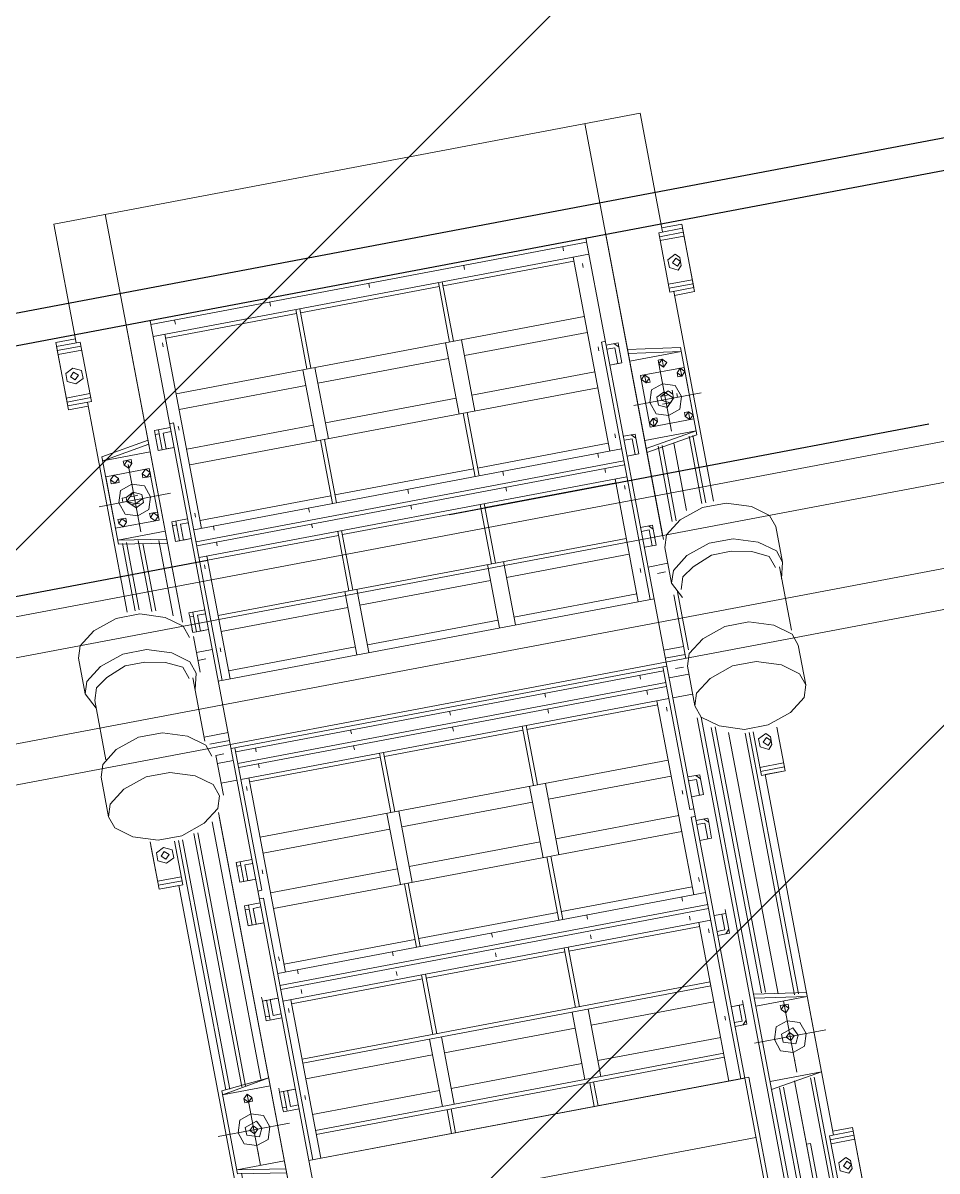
# Model space of a CAD drawing. Extents: x 407440 to 411585, y 6041728 to 6045069.
# Drawn here: x 410453.75 to 410466.76, y 6044309.24 to 6044325.59 of the extents above; entities that cross this region are included whole.
import ezdxf

# ---------------------------------------------------------------- set-up
doc = ezdxf.new("R2010")
doc.units = 0
doc.header["$LTSCALE"] = 5
doc.linetypes.add('foc-TIELINE', pattern=[1.875, 1.25, -0.625])
for name, color, linetype in [('P-BUFFER-PURPLE', 187, 'foc-TIELINE'), ('P-PROPOSED-EXISTING-H', 59, 'Continuous'), ('T-TIE', 201, 'foc-TIELINE')]:
    doc.layers.add(name, color=color, linetype=linetype)

# ---------------------------------------------------------------- blocks, each defined once
blk = doc.blocks.new('P-RIG-877')
at = {"layer": 'T-TIE', "linetype": 'ByBlock', "lineweight": 25}
for points in [[(-5.7404, 0.0459), (-9.5405, 0.0459), (-9.5405, -12.2844), (-5.7404, -12.2844)], [(-9.4486, -0.0574), (-9.4486, -7.474), (-5.8437, -7.474), (-5.8437, -0.0574)]]:
    blk.add_lwpolyline(points, close=True, dxfattribs=at)
at = {"layer": 'T-TIE', "linetype": 'ByBlock', "lineweight": 5}
for points in [[(-8.6909, -12.2844), (-8.6909, -1.1366)], [(-8.5761, -12.2844), (-8.5761, -1.1366)], [(-8.335, -12.2844), (-8.335, -1.1366)], [(-8.2202, -12.2844), (-8.2202, -1.1366)]]:
    blk.add_lwpolyline(points, dxfattribs=at)
at = {"layer": 'T-TIE', "linetype": 'ByBlock', "lineweight": 25}
for points in [[(-8.7483, -3.7312), (-8.7483, -2.3421)], [(-8.7483, -5.8207), (-8.7483, -4.4316)]]:
    blk.add_lwpolyline(points, dxfattribs=at)
at = {"layer": 'T-TIE', "linetype": 'ByBlock', "lineweight": 18}
for points in [[(-8.4383, -2.8243), (-8.5417, -2.8243), (-8.5761, -2.8357), (-8.6105, -2.8817), (-8.6335, -2.9505), (-8.6335, -3.0194), (-8.6105, -3.0883), (-8.5761, -3.1342), (-8.5417, -3.1457), (-8.4383, -3.1457)], [(-8.3924, -2.8357), (-8.4383, -2.8243), (-8.4728, -2.8357), (-8.5072, -2.8817), (-8.5302, -2.9505), (-8.5302, -3.0194), (-8.5072, -3.0883), (-8.4728, -3.1342), (-8.4383, -3.1457), (-8.3924, -3.1228)], [(-8.4269, -2.8357), (-8.2432, -2.8357)], [(-8.0824, -2.8243), (-8.1972, -2.8243), (-8.2317, -2.8357), (-8.2661, -2.8817), (-8.2891, -2.9505), (-8.2891, -3.0194), (-8.2661, -3.0883), (-8.2317, -3.1342), (-8.1972, -3.1457), (-8.0824, -3.1457)], [(-8.4269, -2.8472), (-8.4613, -2.8587), (-8.4843, -2.9046), (-8.4957, -2.962), (-8.4957, -3.0194), (-8.4728, -3.0768), (-8.4498, -3.1113), (-8.4154, -3.1228)], [(-9.4372, -2.985), (-9.4372, -2.9276), (-9.242, -2.9276), (-9.242, -2.985)], [(-9.4142, -2.9276), (-9.4142, -2.9965)], [(-9.4027, -2.9276), (-9.4027, -2.9965)], [(-9.2764, -2.9276), (-9.2764, -2.9965)], [(-9.2649, -2.9276), (-9.2649, -2.9965)], [(-7.9791, -2.9965), (-7.8528, -2.9965), (-7.8528, -2.9276), (-7.9791, -2.9276), (-7.8528, -2.9276), (-7.8528, -2.985), (-6.8081, -2.985)], [(-7.8758, -2.9276), (-7.8758, -2.9965)], [(-7.8643, -2.9276), (-7.8643, -2.9965)], [(-6.6244, -2.985), (-6.6244, -2.9276), (-6.8196, -2.9276), (-6.8196, -2.985)], [(-6.7966, -2.9276), (-6.7966, -2.9965)], [(-6.7851, -2.9276), (-6.7851, -2.9965)], [(-8.955, -3.1572), (-8.955, -2.962)], [(-7.1066, -3.1572), (-7.1066, -2.9505)], [(-9.4257, -4.6841), (-9.7701, -4.6841), (-9.7701, -2.985), (-9.4257, -2.985)], [(-9.2535, -2.985), (-8.645, -2.985)], [(-9.1157, -3.1457), (-9.0927, -2.9965), (-8.8402, -2.9965), (-8.8172, -3.1457)], [(-9.0813, -3.1457), (-9.0813, -2.9965), (-9.1042, -3.1457)], [(-8.8516, -3.1457), (-8.8516, -2.9965), (-8.8287, -3.1457)], [(-8.8402, -3.008), (-8.645, -3.008)], [(-7.9791, -3.008), (-7.2214, -3.008)], [(-7.2443, -3.1342), (-7.2214, -2.985), (-6.9918, -2.985), (-6.9918, -3.1342)], [(-7.2329, -3.1342), (-7.2099, -2.985), (-7.2099, -3.1342)], [(-6.9803, -3.008), (-6.1077, -3.008), (-6.1077, -4.6612), (-7.0147, -4.6612)], [(-6.9918, -2.985), (-6.9688, -3.1342), (-6.9918, -2.985)], [(-8.8402, -3.0194), (-8.645, -3.0194)], [(-7.9791, -3.0194), (-7.2214, -3.0194)], [(-6.9803, -3.0194), (-6.1077, -3.0194), (-6.1192, -3.0194)], [(-8.8631, -3.0654), (-9.0583, -3.0654)], [(-8.955, -3.0424), (-8.9665, -3.0424)], [(-8.9665, -3.0539), (-8.9665, -3.0654), (-8.9665, -3.0768)], [(-8.955, -3.0539), (-8.955, -3.0539)], [(-8.955, -3.0539), (-8.955, -3.0539)], [(-8.9435, -3.0768), (-8.9435, -3.0654), (-8.9435, -3.0539)], [(-7.0032, -3.0539), (-7.2099, -3.0539)], [(-7.0377, -3.0539), (-7.0492, -3.0539)], [(-6.7966, -3.0654), (-6.5555, -3.0654), (-6.567, -3.0654)], [(-8.955, -3.0768), (-8.955, -3.0768)], [(-8.8287, -3.0998), (-8.6105, -3.0998)], [(-8.0135, -3.0998), (-7.2443, -3.0998)], [(-6.9688, -3.0998), (-6.544, -3.0998)], [(-8.8287, -3.1113), (-8.6105, -3.1113)], [(-8.4154, -3.1342), (-8.2432, -3.1342)], [(-8.048, -3.1342), (-6.544, -3.1342)], [(-8.0135, -3.1113), (-7.2443, -3.1113)], [(-6.9688, -3.1113), (-6.544, -3.1113)], [(-9.7701, -4.5349), (-8.5876, -4.5349), (-9.4486, -4.5349), (-9.4486, -3.1457), (-8.5646, -3.1457)], [(-9.7701, -3.1457), (-8.5761, -3.1457)], [(-9.1387, -3.2031), (-9.1387, -3.1687), (-9.1272, -3.1687), (-9.1387, -3.1802)], [(-9.1272, -3.1687), (-9.1387, -3.1687)], [(-9.1272, -3.1687), (-9.0813, -3.1687), (-9.1272, -3.1687)], [(-9.0813, -3.1687), (-9.0927, -3.1687)], [(-8.8746, -3.1802), (-8.8631, -3.1687), (-8.8746, -3.1687), (-8.8746, -3.2031)], [(-8.8631, -3.1687), (-8.8746, -3.1687)], [(-8.8631, -3.1687), (-8.8172, -3.1687), (-8.8631, -3.1687)], [(-8.6105, -3.1802), (-8.5991, -3.1687), (-8.6105, -3.1687), (-8.6105, -3.2031)], [(-8.5991, -3.1687), (-8.5531, -3.1687), (-8.5991, -3.1687)], [(-8.5531, -3.1687), (-8.5646, -3.1687)], [(-8.4957, -3.1457), (-8.4957, -3.2031)], [(-8.4728, -3.1802), (-8.4728, -3.1572), (-8.4728, -3.1802)], [(-8.4039, -3.1457), (-8.2202, -3.1457)], [(-8.2546, -3.1457), (-8.2546, -3.2031)], [(-8.2317, -3.1457), (-8.2317, -3.2031)], [(-8.1972, -3.1802), (-8.1972, -3.1572), (-8.1972, -3.1802)], [(-8.1743, -3.1457), (-8.1743, -3.2031)], [(-8.1169, -3.1457), (-8.1169, -3.2031)], [(-6.6473, -3.1916), (-6.6473, -3.1457), (-8.048, -3.1457)], [(-7.8873, -3.2031), (-7.8873, -3.1687), (-7.8758, -3.1687), (-7.8873, -3.1802)], [(-7.8758, -3.1687), (-7.8873, -3.1687)], [(-7.761, -3.2031), (-7.761, -3.1687), (-7.7495, -3.1687), (-7.761, -3.1802)], [(-7.7495, -3.1687), (-7.761, -3.1687)], [(-7.4854, -3.1687), (-7.4969, -3.1687)], [(-7.4395, -3.1687), (-7.4854, -3.1687), (-7.4395, -3.1687)], [(-7.428, -3.1802), (-7.4395, -3.1687), (-7.428, -3.1687), (-7.428, -3.2031)], [(-7.2214, -3.1687), (-7.2329, -3.1687)], [(-7.1755, -3.1687), (-7.2214, -3.1687), (-7.1755, -3.1687)], [(-7.164, -3.1802), (-7.1755, -3.1687), (-7.164, -3.1687), (-7.164, -3.2031)], [(-9.4486, -4.466), (-7.0147, -4.466), (-6.5785, -4.466), (-6.5785, -3.1916), (-7.0147, -3.1916), (-7.0147, -4.466), (-7.0147, -3.2031), (-9.4486, -3.2031)], [(-9.4027, -3.2031), (-9.4027, -4.466)], [(-9.1501, -3.2031), (-9.1501, -3.2146), (-8.4039, -3.2146)], [(-9.0813, -3.1802), (-9.1272, -3.1802), (-9.1272, -3.2031)], [(-8.8172, -3.1802), (-8.8631, -3.1802), (-8.8631, -3.2031)], [(-8.5531, -3.1802), (-8.5991, -3.1802), (-8.5991, -3.2031)], [(-8.4039, -3.2031), (-8.4039, -4.466)], [(-7.7954, -3.2031), (-7.7954, -3.2146), (-8.2087, -3.2146)], [(-8.2087, -3.2031), (-8.2087, -4.466)], [(-7.8299, -3.1802), (-7.8758, -3.1802), (-7.8758, -3.2031)], [(-7.7725, -3.2031), (-7.7725, -3.2146), (-7.0147, -3.2146)], [(-7.7036, -3.1802), (-7.7495, -3.1802), (-7.7495, -3.2031)], [(-7.4854, -3.1802), (-7.4395, -3.1802), (-7.4395, -3.2031)], [(-7.2214, -3.1802), (-7.1755, -3.1802), (-7.1755, -3.2031)], [(-6.5785, -3.2031), (-7.0147, -3.2031)], [(-6.8425, -3.2031), (-6.8425, -4.466)], [(-9.3683, -3.2261), (-9.3798, -3.2261)], [(-9.1272, -3.2261), (-9.1387, -3.2261)], [(-8.8746, -3.2261), (-8.8861, -3.2261)], [(-8.8402, -4.4545), (-8.8402, -3.2146)], [(-8.8057, -4.4545), (-8.8057, -3.2146)], [(-8.7942, -3.2146), (-8.7942, -4.4545)], [(-8.7598, -3.2146), (-8.7598, -4.4545)], [(-8.7254, -3.2261), (-8.7368, -3.2261)], [(-8.4843, -3.2261), (-8.4957, -3.2261)], [(-8.1972, -4.4545), (-8.1972, -3.2146)], [(-8.1628, -4.4545), (-8.1628, -3.2146)], [(-8.1513, -3.2146), (-8.1513, -4.4545)], [(-8.1169, -3.2146), (-8.1169, -4.4545)], [(-8.0824, -3.2261), (-8.0939, -3.2261)], [(-7.8413, -3.2261), (-7.8528, -3.2261)], [(-7.5888, -3.2261), (-7.6002, -3.2261)], [(-7.5543, -4.4545), (-7.5543, -3.2146)], [(-7.5199, -4.4545), (-7.5199, -3.2146)], [(-7.5084, -3.2146), (-7.5084, -4.4545)], [(-7.474, -3.2146), (-7.474, -4.4545)], [(-7.4395, -3.2261), (-7.451, -3.2261)], [(-7.1869, -3.2261), (-7.1984, -3.2261)], [(-8.8402, -3.249), (-9.4027, -3.249)], [(-9.3912, -3.249), (-9.3912, -3.6279)], [(-9.2305, -3.249), (-9.2305, -4.4316), (-9.2305, -3.249)], [(-9.1846, -3.249), (-9.1846, -3.6049)], [(-9.0698, -3.249), (-9.0698, -3.6049)], [(-9.0239, -3.249), (-9.0239, -4.4316), (-9.0239, -3.249)], [(-8.8631, -3.6279), (-8.8631, -3.249)], [(-8.4039, -3.249), (-8.7598, -3.249)], [(-8.7483, -3.249), (-8.7483, -3.6279)], [(-8.5876, -3.249), (-8.5876, -4.4316), (-8.5876, -3.249)], [(-8.5417, -3.249), (-8.5417, -3.6049)], [(-8.4269, -3.249), (-8.4269, -3.6049)], [(-7.5543, -3.249), (-8.1169, -3.249)], [(-8.1054, -3.249), (-8.1054, -3.6279)], [(-7.9447, -3.249), (-7.9447, -4.4316), (-7.9447, -3.249)], [(-7.8987, -3.249), (-7.8987, -3.6049)], [(-7.7839, -3.249), (-7.7839, -3.6049)], [(-7.738, -3.249), (-7.738, -4.4316), (-7.738, -3.249)], [(-7.5773, -3.6279), (-7.5773, -3.249)], [(-7.0147, -3.249), (-7.474, -3.249)], [(-7.4625, -3.249), (-7.4625, -3.6279)], [(-7.3017, -3.249), (-7.3017, -4.4316)], [(-7.2903, -3.249), (-7.2903, -4.4316)], [(-7.2443, -3.249), (-7.2443, -3.6049)], [(-7.141, -3.249), (-7.141, -3.6049)], [(-7.0951, -3.249), (-7.0951, -4.4316)], [(-7.0836, -3.249), (-7.0836, -4.4316)], [(-9.4257, -3.272), (-9.4372, -3.272)], [(-8.8287, -3.2835), (-8.8402, -3.2835)], [(-8.7828, -3.272), (-8.7942, -3.272)], [(-8.1858, -3.2835), (-8.1972, -3.2835)], [(-8.1398, -3.272), (-8.1513, -3.272)], [(-7.5428, -3.2835), (-7.5543, -3.2835)], [(-7.4854, -3.272), (-7.4969, -3.272)], [(-9.4257, -3.559), (-9.4372, -3.559)], [(-8.8287, -3.559), (-8.8402, -3.559)], [(-8.7828, -3.559), (-8.7942, -3.559)], [(-8.1858, -3.559), (-8.1972, -3.559)], [(-8.1398, -3.559), (-8.1513, -3.559)], [(-7.5428, -3.559), (-7.5543, -3.559)], [(-7.4854, -3.559), (-7.4969, -3.559)], [(-9.4027, -3.6279), (-9.2305, -3.6279)], [(-9.0239, -3.6049), (-9.2305, -3.6049)], [(-9.0239, -3.6279), (-8.8402, -3.6279)], [(-8.7598, -3.6279), (-8.5876, -3.6279)], [(-8.4039, -3.6049), (-8.5876, -3.6049)], [(-8.1169, -3.6279), (-7.9447, -3.6279)], [(-7.738, -3.6049), (-7.9447, -3.6049)], [(-7.738, -3.6279), (-7.5543, -3.6279)], [(-7.474, -3.6279), (-7.3017, -3.6279)], [(-7.0951, -3.6049), (-7.2903, -3.6049)], [(-7.0836, -3.6279), (-7.0147, -3.6279)], [(-9.4027, -3.6394), (-9.2305, -3.6394)], [(-9.3912, -3.6394), (-9.3912, -4.0412)], [(-9.0239, -3.6509), (-9.2305, -3.6509)], [(-9.1846, -3.6509), (-9.1846, -4.0297)], [(-9.0698, -3.6509), (-9.0698, -4.0297)], [(-9.0239, -3.6394), (-8.8402, -3.6394)], [(-8.8631, -4.0412), (-8.8631, -3.6394)], [(-8.7598, -3.6394), (-8.5876, -3.6394)], [(-8.7483, -3.6394), (-8.7483, -4.0412)], [(-8.4039, -3.6509), (-8.5876, -3.6509)], [(-8.5417, -3.6509), (-8.5417, -4.0297)], [(-8.4269, -3.6509), (-8.4269, -4.0297)], [(-8.1169, -3.6394), (-7.9447, -3.6394)], [(-8.1054, -3.6394), (-8.1054, -4.0412)], [(-7.738, -3.6509), (-7.9447, -3.6509)], [(-7.8987, -3.6509), (-7.8987, -4.0297)], [(-7.7839, -3.6509), (-7.7839, -4.0297)], [(-7.738, -3.6394), (-7.5543, -3.6394)], [(-7.5773, -4.0412), (-7.5773, -3.6394)], [(-7.474, -3.6394), (-7.3017, -3.6394)], [(-7.4625, -3.6394), (-7.4625, -4.0412)], [(-7.0951, -3.6509), (-7.2903, -3.6509)], [(-7.2443, -3.6509), (-7.2443, -4.0297)], [(-7.141, -3.6509), (-7.141, -4.0297)], [(-7.0836, -3.6394), (-7.0147, -3.6394)], [(-9.4257, -3.8346), (-9.4372, -3.8346)], [(-8.8287, -3.8346), (-8.8402, -3.8346)], [(-8.7828, -3.8346), (-8.7942, -3.8346)], [(-8.1858, -3.8346), (-8.1972, -3.8346)], [(-8.1398, -3.8346), (-8.1513, -3.8346)], [(-7.5428, -3.8346), (-7.5543, -3.8346)], [(-7.4854, -3.8346), (-7.4969, -3.8346)], [(-9.4027, -4.0412), (-9.2305, -4.0412)], [(-9.4027, -4.0527), (-9.2305, -4.0527)], [(-9.3912, -4.0527), (-9.3912, -4.4316)], [(-9.0239, -4.0297), (-9.2305, -4.0297)], [(-9.0239, -4.0412), (-8.8402, -4.0412)], [(-9.0239, -4.0527), (-8.8402, -4.0527)], [(-8.8631, -4.4316), (-8.8631, -4.0527)], [(-8.7598, -4.0412), (-8.5876, -4.0412)], [(-8.7598, -4.0527), (-8.5876, -4.0527)], [(-8.7483, -4.0527), (-8.7483, -4.4316)], [(-8.4039, -4.0297), (-8.5876, -4.0297)], [(-8.1169, -4.0412), (-7.9447, -4.0412)], [(-8.1169, -4.0527), (-7.9447, -4.0527)], [(-8.1054, -4.0527), (-8.1054, -4.4316)], [(-7.738, -4.0297), (-7.9447, -4.0297)], [(-7.738, -4.0412), (-7.5543, -4.0412)], [(-7.738, -4.0527), (-7.5543, -4.0527)], [(-7.5773, -4.4316), (-7.5773, -4.0527)], [(-7.474, -4.0412), (-7.3017, -4.0412)], [(-7.474, -4.0527), (-7.3017, -4.0527)], [(-7.4625, -4.0527), (-7.4625, -4.4316)], [(-7.0951, -4.0297), (-7.2903, -4.0297)], [(-7.0836, -4.0412), (-7.0147, -4.0412)], [(-7.0836, -4.0527), (-7.0147, -4.0527)], [(-9.0239, -4.0642), (-9.2305, -4.0642)], [(-9.1846, -4.0642), (-9.1846, -4.4316)], [(-9.0698, -4.0642), (-9.0698, -4.4316)], [(-8.4039, -4.0642), (-8.5876, -4.0642)], [(-8.5417, -4.0642), (-8.5417, -4.4316)], [(-8.4269, -4.0642), (-8.4269, -4.4316)], [(-7.738, -4.0642), (-7.9447, -4.0642)], [(-7.8987, -4.0642), (-7.8987, -4.4316)], [(-7.7839, -4.0642), (-7.7839, -4.4316)], [(-7.0951, -4.0642), (-7.2903, -4.0642)], [(-7.2443, -4.0642), (-7.2443, -4.4316)], [(-7.141, -4.0642), (-7.141, -4.4316)], [(-9.4257, -4.1216), (-9.4372, -4.1216)], [(-8.8287, -4.1216), (-8.8402, -4.1216)], [(-8.7828, -4.1216), (-8.7942, -4.1216)], [(-8.1858, -4.1216), (-8.1972, -4.1216)], [(-8.1398, -4.1216), (-8.1513, -4.1216)], [(-7.5428, -4.1216), (-7.5543, -4.1216)], [(-7.4854, -4.1216), (-7.4969, -4.1216)], [(-9.4257, -4.3971), (-9.4372, -4.3971)], [(-8.8287, -4.3971), (-8.8402, -4.3971)], [(-8.7828, -4.3971), (-8.7942, -4.3971)], [(-8.1858, -4.3971), (-8.1972, -4.3971)], [(-8.1398, -4.3971), (-8.1513, -4.3971)], [(-7.5428, -4.3971), (-7.5543, -4.3971)], [(-7.4854, -4.3971), (-7.4969, -4.3971)], [(-9.4027, -4.4316), (-8.8402, -4.4316)], [(-9.3683, -4.443), (-9.3798, -4.443)], [(-9.1272, -4.443), (-9.1387, -4.443)], [(-8.8746, -4.443), (-8.8861, -4.443)], [(-8.7598, -4.4316), (-8.4039, -4.4316)], [(-8.7254, -4.443), (-8.7368, -4.443)], [(-8.4843, -4.443), (-8.4957, -4.443)], [(-8.1169, -4.4316), (-7.5543, -4.4316)], [(-8.0824, -4.443), (-8.0939, -4.443)], [(-7.8413, -4.443), (-7.8528, -4.443)], [(-7.5888, -4.443), (-7.6002, -4.443)], [(-7.474, -4.4316), (-7.0147, -4.4316)], [(-7.4395, -4.443), (-7.451, -4.443)], [(-7.1869, -4.443), (-7.1984, -4.443)], [(-9.1501, -4.466), (-9.1501, -4.4545), (-8.4039, -4.4545)], [(-9.1387, -4.5004), (-9.1272, -4.5004), (-9.1272, -4.5119), (-9.1387, -4.5119), (-9.1387, -4.466)], [(-9.0927, -4.5004), (-9.0813, -4.5004), (-9.0813, -4.5119), (-9.0813, -4.466), (-9.0813, -4.489), (-9.1272, -4.489), (-9.1272, -4.466)], [(-8.8746, -4.5004), (-8.8631, -4.5004), (-8.8631, -4.5119), (-8.8172, -4.5119), (-8.8172, -4.466), (-8.8172, -4.489), (-8.8631, -4.489), (-8.8631, -4.466)], [(-8.8631, -4.5119), (-8.8746, -4.5119), (-8.8746, -4.466)], [(-8.6105, -4.5004), (-8.5991, -4.5004), (-8.5991, -4.5119), (-8.6105, -4.5119), (-8.6105, -4.466)], [(-8.5646, -4.5119), (-8.5531, -4.5119), (-8.5531, -4.466), (-8.5531, -4.489), (-8.5991, -4.489), (-8.5991, -4.466)], [(-8.4957, -4.5119), (-8.4957, -4.466)], [(-8.2546, -4.5349), (-8.2546, -4.466)], [(-8.2317, -4.5234), (-8.2317, -4.466)], [(-7.7954, -4.466), (-7.7954, -4.4545), (-8.2087, -4.4545)], [(-8.1743, -4.5119), (-8.1743, -4.466)], [(-8.1169, -4.5119), (-8.1169, -4.466)], [(-6.6473, -4.466), (-6.6473, -4.5349), (-8.0365, -4.5349)], [(-7.8873, -4.5004), (-7.8758, -4.5004), (-7.8758, -4.5119), (-7.8873, -4.5119), (-7.8873, -4.466)], [(-7.8299, -4.5119), (-7.8299, -4.466), (-7.8299, -4.489), (-7.8758, -4.489), (-7.8758, -4.466)], [(-7.7725, -4.466), (-7.7725, -4.4545), (-7.0147, -4.4545)], [(-7.761, -4.5004), (-7.7495, -4.5004), (-7.7495, -4.5119), (-7.761, -4.5119), (-7.761, -4.466)], [(-7.7495, -4.466), (-7.7495, -4.489), (-7.7036, -4.489), (-7.7036, -4.466), (-7.7036, -4.5119), (-7.7495, -4.5119)], [(-7.428, -4.5004), (-7.4395, -4.5004), (-7.4395, -4.5119), (-7.4854, -4.5119), (-7.4854, -4.466), (-7.4854, -4.489), (-7.4395, -4.489), (-7.4395, -4.466)], [(-7.4395, -4.5119), (-7.428, -4.5119), (-7.428, -4.466)], [(-7.164, -4.5004), (-7.1755, -4.5004), (-7.1755, -4.5119), (-7.2214, -4.5119), (-7.2214, -4.466), (-7.2214, -4.489), (-7.1755, -4.489), (-7.1755, -4.466)], [(-7.1755, -4.5119), (-7.164, -4.5119), (-7.164, -4.466)], [(-6.5785, -4.466), (-7.0147, -4.466)], [(-9.1272, -4.5004), (-9.0813, -4.5004)], [(-9.1272, -4.5119), (-9.0813, -4.5119), (-9.0927, -4.5119)], [(-8.955, -4.7071), (-8.955, -4.5004)], [(-8.8631, -4.5004), (-8.8172, -4.5004), (-8.8172, -4.5119), (-8.8287, -4.5119)], [(-8.5991, -4.5004), (-8.5531, -4.5004), (-8.5531, -4.5119), (-8.5991, -4.5119)], [(-8.5417, -4.5119), (-8.4383, -4.5119)], [(-8.1972, -4.5119), (-8.0824, -4.5119)], [(-7.8758, -4.5004), (-7.8299, -4.5004), (-7.8299, -4.5119), (-7.8758, -4.5119)], [(-7.7495, -4.5004), (-7.7036, -4.5004), (-7.7036, -4.5119), (-7.7151, -4.5119)], [(-7.4969, -4.5119), (-7.4854, -4.5119), (-7.4854, -4.5004), (-7.4395, -4.5004)], [(-7.2329, -4.5119), (-7.2214, -4.5119), (-7.2214, -4.5004), (-7.1755, -4.5004)], [(-7.1295, -4.7071), (-7.1295, -4.5004)], [(-9.4486, -4.5349), (-9.4601, -4.5349)], [(-8.8172, -4.5349), (-8.8402, -4.6727), (-9.0927, -4.6727), (-9.1157, -4.5349)], [(-9.1042, -4.5349), (-9.0813, -4.6727), (-9.0813, -4.5349)], [(-8.8287, -4.5349), (-8.8516, -4.6727), (-8.8516, -4.5349)], [(-8.5417, -4.5234), (-8.5761, -4.5349), (-8.6105, -4.5808), (-8.6335, -4.6497), (-8.6335, -4.7186), (-8.6105, -4.7875), (-8.5761, -4.8334), (-8.5417, -4.8449), (-8.4383, -4.8449)], [(-8.3924, -4.5349), (-8.4383, -4.5234), (-8.4728, -4.5349), (-8.5072, -4.5808), (-8.5302, -4.6497), (-8.5302, -4.7186), (-8.5072, -4.7875), (-8.4728, -4.8334), (-8.4383, -4.8449), (-8.3924, -4.8219)], [(-8.4269, -4.5349), (-8.2432, -4.5349)], [(-8.1972, -4.5234), (-8.2317, -4.5349), (-8.2661, -4.5808), (-8.2891, -4.6497), (-8.2891, -4.7186), (-8.2661, -4.7875), (-8.2317, -4.8334), (-8.1972, -4.8449), (-8.0824, -4.8449)], [(-8.025, -4.5349), (-6.544, -4.5349)], [(-7.2443, -4.5349), (-7.2443, -4.6727), (-7.2673, -4.5349), (-7.2558, -4.6727), (-7.0147, -4.6727), (-6.9918, -4.5349)], [(-7.0262, -4.5349), (-7.0262, -4.6727), (-7.0032, -4.5349)], [(-8.4269, -4.5464), (-8.4613, -4.5578), (-8.4843, -4.6038), (-8.4957, -4.6612), (-8.4957, -4.7186), (-8.4728, -4.776), (-8.4498, -4.8104), (-8.4154, -4.8219), (-8.2432, -4.8219)], [(-8.0135, -4.5578), (-7.2673, -4.5578), (-8.0135, -4.5578)], [(-8.8631, -4.6038), (-9.0583, -4.6038)], [(-8.9665, -4.5923), (-8.9665, -4.6038), (-8.9665, -4.6153)], [(-8.955, -4.5923), (-8.955, -4.5923)], [(-8.9435, -4.6153), (-8.9435, -4.6038), (-8.9435, -4.5923)], [(-8.8287, -4.6038), (-8.6335, -4.6038)], [(-7.9906, -4.6038), (-7.2558, -4.6038)], [(-7.0262, -4.6038), (-7.2329, -4.6038)], [(-7.0606, -4.6038), (-7.0721, -4.6038)], [(-8.955, -4.6153), (-8.955, -4.6153)], [(-8.955, -4.6153), (-8.955, -4.6153)], [(-8.8402, -4.6153), (-8.6335, -4.6153)], [(-7.9906, -4.6153), (-7.2558, -4.6153)], [(-9.4142, -4.7415), (-9.4142, -4.6727)], [(-9.4027, -4.7415), (-9.4027, -4.6727)], [(-9.2764, -4.7415), (-9.2764, -4.6727)], [(-9.2649, -4.7415), (-9.2649, -4.6727)], [(-8.8402, -4.6497), (-8.645, -4.6497)], [(-8.8402, -4.6612), (-8.645, -4.6612)], [(-7.9791, -4.6497), (-7.2558, -4.6497)], [(-7.9791, -4.6612), (-7.2558, -4.6612)], [(-7.9791, -4.7415), (-7.8528, -4.7415), (-7.8528, -4.6727), (-7.9791, -4.6727)], [(-7.8758, -4.7415), (-7.8758, -4.6727)], [(-7.8643, -4.7415), (-7.8643, -4.6727)], [(-9.4372, -4.6841), (-9.4372, -4.7415), (-9.242, -4.7415), (-9.242, -4.6841)], [(-9.2535, -4.6841), (-8.645, -4.6841)], [(-7.9906, -4.7415), (-7.8528, -4.7415), (-7.8528, -4.6841), (-6.8081, -4.6841)]]:
    blk.add_lwpolyline(points, dxfattribs=at)
for points in [[(-8.0824, -3.1457), (-8.048, -3.1342), (-8.0135, -3.0883), (-7.9906, -3.0194), (-7.9906, -2.9505), (-8.0135, -2.8817), (-8.048, -2.8357), (-8.0824, -2.8243), (-8.1169, -2.8357), (-8.1513, -2.8817), (-8.1743, -2.9505), (-8.1743, -3.0194), (-8.1513, -3.0883), (-8.1169, -3.1342)], [(-9.2535, -2.9276), (-9.2535, -2.9965), (-9.4257, -2.9965), (-9.4257, -2.9276)], [(-6.6359, -2.9965), (-6.8081, -2.9965), (-6.8081, -2.9276), (-6.6359, -2.9276)], [(-9.3109, -2.962), (-9.3224, -2.9505), (-9.3453, -2.9505), (-9.3568, -2.962), (-9.3453, -2.985), (-9.3224, -2.985)], [(-9.3338, -2.9505), (-9.3453, -2.962), (-9.3338, -2.9735), (-9.3224, -2.962)], [(-9.3338, -2.9505), (-9.3453, -2.962), (-9.3338, -2.9735), (-9.3224, -2.962)], [(-7.9561, -2.9505), (-7.9676, -2.962), (-7.9561, -2.985), (-7.9332, -2.985), (-7.9217, -2.962), (-7.9332, -2.9505)], [(-7.9447, -2.9505), (-7.9561, -2.962), (-7.9447, -2.9735), (-7.9332, -2.962)], [(-7.9447, -2.9505), (-7.9561, -2.962), (-7.9447, -2.9735), (-7.9332, -2.962)], [(-6.7277, -2.9505), (-6.7392, -2.962), (-6.7277, -2.985), (-6.7047, -2.985), (-6.6933, -2.962), (-6.7047, -2.9505)], [(-6.7162, -2.9505), (-6.7277, -2.962), (-6.7162, -2.9735), (-6.7047, -2.962)], [(-6.7162, -2.9505), (-6.7277, -2.962), (-6.7162, -2.9735), (-6.7047, -2.962)], [(-9.0353, -2.9965), (-9.0353, -3.1228), (-8.8861, -3.1228), (-8.8861, -2.9965)], [(-9.0239, -2.9965), (-9.0353, -3.008), (-9.0239, -3.0194), (-9.0124, -3.008)], [(-9.0124, -3.008), (-9.0353, -3.008), (-9.0239, -3.0194), (-9.0124, -3.0194)], [(-8.8976, -2.9965), (-8.909, -3.008), (-8.8976, -3.0194), (-8.8861, -3.008)], [(-8.8861, -3.008), (-8.909, -3.008), (-8.909, -3.0194), (-8.8976, -3.0194)], [(-7.1066, -3.008), (-7.141, -3.0194), (-7.1525, -3.0539), (-7.141, -3.0883), (-7.1066, -3.0998), (-7.0721, -3.0883), (-7.0606, -3.0539), (-7.0721, -3.0194)], [(-8.955, -3.0194), (-8.9894, -3.0309), (-9.0009, -3.0654), (-8.9894, -3.0998), (-8.955, -3.1113), (-8.9205, -3.0998), (-8.909, -3.0654), (-8.9205, -3.0309)], [(-8.955, -3.0309), (-8.9665, -3.0309)], [(-7.1066, -3.0309), (-7.1295, -3.0424), (-7.1181, -3.0768), (-7.0951, -3.0768), (-7.0836, -3.0424)], [(-9.0583, -3.0424), (-9.0698, -3.0539), (-9.0583, -3.0654), (-9.0468, -3.0539)], [(-9.0468, -3.0539), (-9.0698, -3.0539), (-9.0698, -3.0654), (-9.0583, -3.0654)], [(-8.9779, -3.0424), (-8.9665, -3.0424)], [(-8.955, -3.0424), (-8.9779, -3.0654), (-8.9665, -3.0883), (-8.9435, -3.0883), (-8.932, -3.0654)], [(-8.955, -3.0768), (-8.9435, -3.0539), (-8.955, -3.0424), (-8.9665, -3.0424), (-8.9779, -3.0539), (-8.9665, -3.0768)], [(-8.955, -3.0424), (-8.9665, -3.0424)], [(-8.6335, -3.0654), (-8.8287, -3.0654)], [(-7.2329, -3.0654), (-7.9906, -3.0654)], [(-7.1869, -3.0424), (-7.1984, -3.0539), (-7.1869, -3.0654), (-7.1755, -3.0539)], [(-7.1755, -3.0539), (-7.1869, -3.0424), (-7.1984, -3.0424), (-7.1984, -3.0654), (-7.1869, -3.0654)], [(-7.1066, -3.0424), (-7.1181, -3.0539), (-7.1066, -3.0654), (-7.0951, -3.0539)], [(-6.7966, -3.0539), (-6.5555, -3.0539), (-6.544, -3.0654), (-5.9585, -3.0654), (-6.9803, -3.0654), (-6.7966, -3.0654)], [(-9.0239, -3.0998), (-9.0353, -3.1113), (-9.0239, -3.1228), (-9.0124, -3.1113)], [(-9.0124, -3.1113), (-9.0124, -3.0998), (-9.0239, -3.0998), (-9.0353, -3.1113)], [(-8.8976, -3.0998), (-8.909, -3.1113), (-8.8976, -3.1228), (-8.8861, -3.1113)], [(-8.8861, -3.1113), (-8.8976, -3.0998), (-8.909, -3.0998), (-8.909, -3.1113)], [(-9.0813, -3.1802), (-9.0813, -3.2031), (-9.0813, -3.1687)], [(-8.8172, -3.1687), (-8.8172, -3.2031), (-8.8172, -3.1802)], [(-8.5531, -3.1802), (-8.5531, -3.2031), (-8.5531, -3.1687)], [(-7.8299, -3.1687), (-7.8299, -3.2031), (-7.8299, -3.1687), (-7.8758, -3.1687)], [(-7.7036, -3.1687), (-7.7036, -3.2031), (-7.7036, -3.1687), (-7.7495, -3.1687)], [(-7.4854, -3.1802), (-7.4854, -3.2031), (-7.4854, -3.1687)], [(-7.2214, -3.1802), (-7.2214, -3.2031), (-7.2214, -3.1687)], [(-9.4372, -4.466), (-9.4372, -3.2031)], [(-8.4728, -4.489), (-8.4728, -4.5119)], [(-8.1972, -4.489), (-8.1972, -4.5119)], [(-8.0824, -4.8449), (-8.048, -4.8334), (-8.0135, -4.7875), (-7.9906, -4.7186), (-7.9906, -4.6497), (-8.0135, -4.5808), (-8.048, -4.5349), (-8.0824, -4.5234), (-8.1169, -4.5349), (-8.1513, -4.5808), (-8.1743, -4.6497), (-8.1743, -4.7186), (-8.1513, -4.7875), (-8.1169, -4.8334)], [(-9.0353, -4.6727), (-8.8861, -4.6727), (-8.8861, -4.5464), (-9.0353, -4.5464)], [(-9.0239, -4.5464), (-9.0353, -4.5578), (-9.0239, -4.5693), (-9.0124, -4.5578)], [(-9.0124, -4.5578), (-9.0124, -4.5464), (-9.0239, -4.5464), (-9.0353, -4.5578), (-9.0239, -4.5693), (-9.0124, -4.5693)], [(-8.955, -4.5578), (-8.9894, -4.5693), (-9.0009, -4.6038), (-8.9894, -4.6382), (-8.955, -4.6497), (-8.9205, -4.6382), (-8.909, -4.6038), (-8.9205, -4.5693)], [(-8.8976, -4.5464), (-8.909, -4.5578), (-8.8976, -4.5693), (-8.8861, -4.5578)], [(-8.8861, -4.5578), (-8.8976, -4.5464), (-8.909, -4.5464), (-8.909, -4.5693), (-8.8976, -4.5693)], [(-8.6105, -4.5578), (-8.8287, -4.5578)], [(-7.1295, -4.5578), (-7.164, -4.5693), (-7.1755, -4.6038), (-7.164, -4.6382), (-7.1295, -4.6497), (-7.0951, -4.6382), (-7.0836, -4.6038), (-7.0951, -4.5693)], [(-9.0583, -4.5923), (-9.0698, -4.6038), (-9.0583, -4.6153), (-9.0468, -4.6038)], [(-9.0468, -4.6038), (-9.0583, -4.5923), (-9.0698, -4.5923), (-9.0698, -4.6153), (-9.0583, -4.6153)], [(-8.955, -4.6267), (-8.932, -4.6038), (-8.9435, -4.5808), (-8.9665, -4.5808), (-8.9779, -4.6038)], [(-8.955, -4.6267), (-8.9435, -4.6038), (-8.955, -4.5808), (-8.9665, -4.5808), (-8.9779, -4.6038), (-8.9665, -4.6267)], [(-7.2214, -4.5923), (-7.2329, -4.6038), (-7.2214, -4.6153), (-7.2099, -4.6038)], [(-7.2329, -4.6038), (-7.2214, -4.6153), (-7.2099, -4.6153), (-7.2099, -4.5923), (-7.2214, -4.5923)], [(-7.1295, -4.5808), (-7.1525, -4.5923), (-7.141, -4.6267), (-7.1181, -4.6267), (-7.1066, -4.5923)], [(-7.1295, -4.5923), (-7.141, -4.6038), (-7.1295, -4.6153), (-7.1181, -4.6038)], [(-9.0239, -4.6382), (-9.0353, -4.6497), (-9.0239, -4.6612), (-9.0124, -4.6497)], [(-9.0124, -4.6497), (-9.0124, -4.6382), (-9.0239, -4.6382), (-9.0353, -4.6497), (-9.0239, -4.6612), (-9.0124, -4.6612)], [(-8.955, -4.6267), (-8.9665, -4.6267), (-8.9665, -4.6382), (-8.955, -4.6382)], [(-8.9665, -4.6267), (-8.955, -4.6267)], [(-8.8976, -4.6382), (-8.909, -4.6497), (-8.8976, -4.6612), (-8.8861, -4.6497)], [(-8.8861, -4.6497), (-8.8976, -4.6382), (-8.909, -4.6382), (-8.909, -4.6612), (-8.8976, -4.6612)], [(-9.2535, -4.7415), (-9.2535, -4.6727), (-9.4257, -4.6727), (-9.4257, -4.7415)], [(-9.3224, -4.6841), (-9.3453, -4.6841), (-9.3568, -4.7071), (-9.3453, -4.7301), (-9.3224, -4.7301), (-9.3109, -4.7071)], [(-9.3338, -4.6956), (-9.3453, -4.7071), (-9.3338, -4.7186), (-9.3224, -4.7071)], [(-9.3338, -4.6956), (-9.3453, -4.7071), (-9.3338, -4.7186), (-9.3224, -4.7071)], [(-7.9332, -4.7301), (-7.9217, -4.7071), (-7.9332, -4.6841), (-7.9561, -4.6841), (-7.9676, -4.7071), (-7.9561, -4.7301)], [(-7.9447, -4.6956), (-7.9561, -4.7071), (-7.9447, -4.7186), (-7.9332, -4.7071)], [(-7.9447, -4.6956), (-7.9561, -4.7071), (-7.9447, -4.7186), (-7.9332, -4.7071)]]:
    blk.add_lwpolyline(points, close=True, dxfattribs=at)

msp = doc.modelspace()

# ---------------------------------------------------------------- hatches: boundary and pattern name
at = {"layer": 'P-PROPOSED-EXISTING-H'}
h = msp.add_hatch(dxfattribs=at)
h.set_pattern_fill('ANSI31', color=256, scale=3.498392, style=0)
h.set_pattern_definition([(45, (-102.852, 2739.382), (-7.854113246, 7.854113246), [])])
edge = h.paths.add_edge_path()
edge.add_line((410849.565, 6043843.767), (410381.581, 6043755.258))
edge.add_line((410381.581, 6043755.258), (409934.712, 6043670.743))
edge.add_line((409934.712, 6043670.743), (409814.106, 6044308.44))
edge.add_line((409814.106, 6044308.44), (410263.945, 6044377.375))
edge.add_line((410263.945, 6044377.375), (410794.85, 6044458.734))
edge.add_line((410794.85, 6044458.734), (411169.273, 6044565.411))
edge.add_line((411169.273, 6044565.411), (411290.002, 6043927.065))
edge.add_line((411290.002, 6043927.065), (411039.067, 6043879.607))
edge.add_arc((410922.403, 6043977.554), 152.33, 241.43508, 319.98432, ccw=False)

# ---------------------------------------------------------------- linework, layer by layer
at = {"layer": 'P-BUFFER-PURPLE'}
msp.add_circle((410670.316, 6044396.422, -0.107), 250.434, dxfattribs=at)

# ---------------------------------------------------------------- block references
at = {"layer": 'T-TIE', "linetype": 'ByBlock', "xscale": 4.999999999955019, "yscale": 4.999999999955019, "zscale": 4.999999999955019, "rotation": 280.7096999997605}
msp.add_blockref('P-RIG-877', (410486.28, 6044279.077), dxfattribs=at)

doc.saveas('drawing.dxf')
